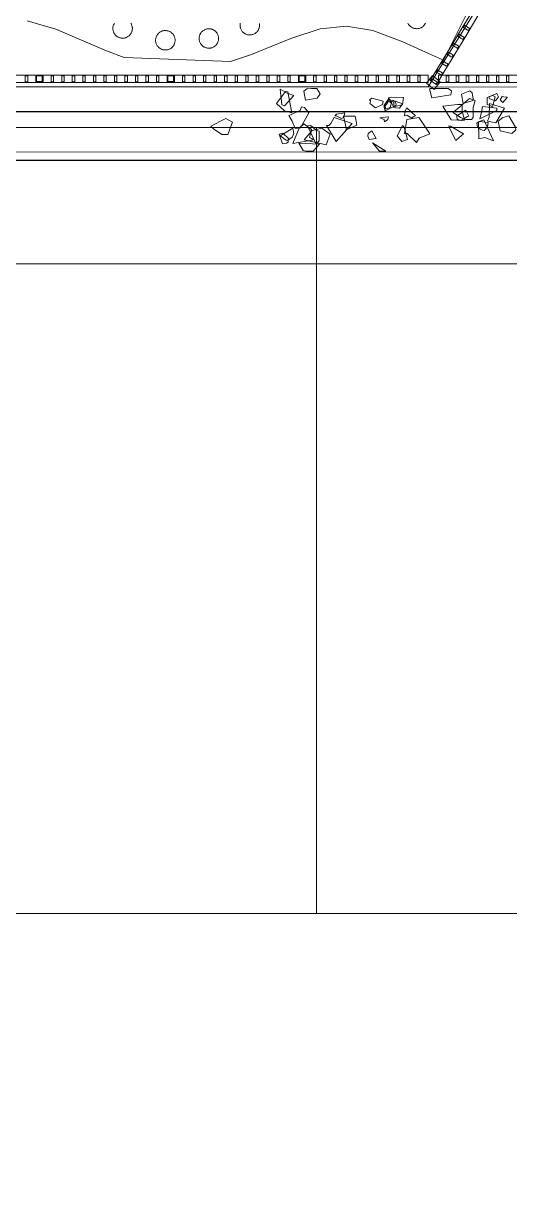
# Model space of a CAD drawing. Header units: millimetres. Extents: x -31757 to 121236, y -27283 to 59400.
# Drawn here: x 34753 to 40743, y -12800 to 1683 of the extents above; entities that cross this region are included whole.
import ezdxf

# ---------------------------------------------------------------- set-up
doc = ezdxf.new("R2010")
doc.units = ezdxf.units.MM
for name, color, linetype, lineweight in [('10_見えがかり', 7, 'Continuous', 13), ('30_敷地・外構', 8, 'Continuous', 9), ('90_図枠', 7, 'Continuous', 25)]:
    doc.layers.add(name, color=color, linetype=linetype, lineweight=lineweight)

msp = doc.modelspace()

# ---------------------------------------------------------------- linework, layer by layer
at = {"layer": '10_見えがかり'}
for points in [[(41397, 3568), (39742, 902), (21851, 903), (25246, 903), (25245, 2955)], [(40383, 1825), (40203, 1528), (40113, 1379), (40023, 1231), (39933, 1082), (39843, 933), (39830, 941), (39824, 945), (39798, 961), (39791, 965), (39785, 968), (39779, 972), (39766, 980), (39946, 1277), (40036, 1426), (40126, 1575), (40396, 2020)], [(40383, 1825), (40203, 1528), (40113, 1379), (40023, 1231), (39933, 1082), (39843, 933), (39830, 941), (39824, 945), (39798, 961), (39791, 965), (39785, 968), (39779, 972), (39766, 980), (39946, 1277), (40036, 1426), (40126, 1575), (40396, 2020)], [(40188, 1626), (40182, 1629), (40177, 1632), (40172, 1635), (40173, 1637), (40174, 1640), (40176, 1642), (40177, 1644), (40179, 1648), (40181, 1650), (40182, 1652), (40183, 1655), (40185, 1657), (40186, 1659), (40187, 1661), (40193, 1658), (40198, 1654), (40203, 1651), (40209, 1648), (40219, 1642), (40225, 1638), (40230, 1635), (40235, 1632), (40241, 1629), (40251, 1622), (40250, 1620), (40249, 1618), (40248, 1616), (40246, 1614), (40244, 1609), (40242, 1607), (40241, 1605), (40240, 1603), (40238, 1601), (40237, 1599), (40236, 1596), (40225, 1603), (40209, 1613), (40204, 1616), (40198, 1619), (40188, 1626)], [(40116, 1519), (40110, 1522), (40105, 1525), (40106, 1528), (40108, 1530), (40109, 1532), (40110, 1534), (40113, 1538), (40114, 1540), (40116, 1543), (40117, 1545), (40118, 1547), (40119, 1549), (40121, 1551), (40126, 1548), (40131, 1545), (40137, 1541), (40142, 1538), (40147, 1535), (40153, 1532), (40158, 1528), (40163, 1525), (40169, 1522), (40174, 1519), (40179, 1515), (40185, 1512), (40184, 1510), (40182, 1508), (40180, 1504), (40178, 1502), (40176, 1497), (40174, 1495), (40173, 1493), (40172, 1491), (40171, 1489), (40169, 1487), (40164, 1490), (40148, 1500), (40143, 1503), (40132, 1509), (40127, 1513), (40116, 1519)], [(39983, 1299), (39977, 1303), (39972, 1306), (39973, 1308), (39975, 1310), (39976, 1312), (39978, 1316), (39980, 1319), (39981, 1321), (39982, 1323), (39985, 1327), (39986, 1329), (39988, 1331), (39993, 1328), (39998, 1325), (40004, 1322), (40009, 1318), (40020, 1312), (40025, 1309), (40036, 1302), (40041, 1299), (40046, 1296), (40052, 1293), (40050, 1290), (40049, 1288), (40046, 1284), (40045, 1282), (40043, 1278), (40041, 1275), (40039, 1271), (40037, 1269), (40036, 1267), (40025, 1273), (40015, 1280), (40009, 1283), (39999, 1290), (39993, 1293), (39983, 1299)], [(40049, 1409), (40044, 1412), (40039, 1416), (40040, 1418), (40041, 1420), (40042, 1422), (40044, 1424), (40046, 1428), (40048, 1431), (40049, 1433), (40052, 1437), (40053, 1439), (40054, 1441), (40059, 1438), (40065, 1435), (40075, 1428), (40081, 1425), (40086, 1422), (40092, 1419), (40097, 1415), (40102, 1412), (40108, 1409), (40113, 1406), (40118, 1402), (40117, 1400), (40116, 1398), (40113, 1394), (40112, 1392), (40110, 1390), (40109, 1387), (40108, 1385), (40107, 1383), (40105, 1381), (40104, 1379), (40103, 1377), (40092, 1383), (40081, 1390), (40076, 1393), (40065, 1399), (40060, 1403), (40049, 1409)], [(39921, 1186), (39905, 1196), (39907, 1198), (39908, 1200), (39911, 1204), (39912, 1207), (39913, 1209), (39914, 1211), (39916, 1213), (39917, 1215), (39918, 1217), (39920, 1219), (39921, 1222), (39926, 1218), (39932, 1215), (39937, 1212), (39942, 1209), (39948, 1205), (39953, 1202), (39958, 1199), (39964, 1196), (39969, 1192), (39974, 1189), (39980, 1186), (39985, 1183), (39984, 1181), (39982, 1178), (39981, 1176), (39980, 1174), (39979, 1172), (39977, 1170), (39976, 1168), (39975, 1166), (39972, 1161), (39971, 1159), (39970, 1157), (39959, 1163), (39943, 1173), (39937, 1176), (39927, 1183), (39921, 1186)], [(33725, 1048), (34928, 1048), (36131, 1047), (37334, 1047), (38536, 1047), (39739, 1047), (39739, 1040), (39739, 1032), (39739, 1017), (39739, 1002), (39739, 995), (39739, 987), (39739, 980), (39739, 972), (39739, 957), (38536, 957), (37334, 957), (36131, 957), (34928, 958), (33725, 958)], [(34650, 1048), (34777, 1048), (34905, 1048), (34905, 1040), (34905, 1033), (34905, 1025), (34905, 1018), (34905, 1010), (34905, 1003), (34905, 995), (34905, 988), (34905, 980), (34905, 973), (34905, 958), (34777, 958), (34650, 958)], [(34782, 1040), (34785, 1040), (34790, 1040), (34795, 1040), (34797, 1040), (34800, 1040), (34802, 1040), (34805, 1040), (34805, 1034), (34805, 1015), (34805, 1009), (34805, 1003), (34805, 996), (34805, 990), (34805, 984), (34805, 978), (34805, 971), (34805, 965), (34802, 965), (34795, 965), (34790, 965), (34785, 965), (34782, 965), (34780, 965), (34777, 965), (34775, 965), (34775, 971), (34775, 990), (34775, 996), (34775, 1003), (34775, 1009), (34775, 1015), (34775, 1021), (34775, 1034), (34775, 1040), (34777, 1040), (34780, 1040), (34782, 1040)], [(34905, 1033), (34905, 1040), (34905, 1048), (34912, 1048), (34920, 1048), (34927, 1048), (34935, 1048), (34942, 1048), (34965, 1048), (34980, 1048), (34987, 1048), (34995, 1048), (34995, 1040), (34995, 1033), (34995, 1025), (34995, 1010), (34995, 1003), (34995, 973), (34995, 958), (34987, 958), (34980, 958), (34972, 958), (34965, 958), (34950, 958), (34942, 958), (34935, 958), (34927, 958), (34920, 958), (34912, 958), (34905, 958), (34905, 965), (34905, 973), (34905, 980), (34905, 988), (34905, 995), (34905, 1010), (34905, 1025), (34905, 1033)], [(34915, 1038), (34921, 1038), (34926, 1038), (34932, 1038), (34938, 1038), (34944, 1038), (34950, 1038), (34956, 1038), (34961, 1038), (34967, 1038), (34973, 1038), (34979, 1038), (34985, 1038), (34985, 1032), (34985, 1026), (34985, 1003), (34985, 997), (34985, 985), (34985, 979), (34985, 968), (34979, 968), (34973, 968), (34967, 968), (34961, 968), (34956, 968), (34950, 968), (34944, 968), (34932, 968), (34926, 968), (34921, 968), (34915, 968), (34915, 973), (34915, 991), (34915, 997), (34915, 1003), (34915, 1008), (34915, 1014), (34915, 1020), (34915, 1026), (34915, 1038)], [(34995, 1003), (34995, 1010), (34995, 1025), (34995, 1033), (34995, 1048), (35122, 1048), (35249, 1047), (35377, 1047), (35504, 1047), (35632, 1047), (35759, 1047), (35886, 1047), (36014, 1047), (36268, 1047), (36396, 1047), (36523, 1047), (36523, 1040), (36523, 1032), (36523, 1025), (36523, 1017), (36523, 1010), (36523, 995), (36523, 987), (36523, 980), (36523, 972), (36523, 957), (36396, 957), (36268, 957), (36141, 957), (36014, 957), (35886, 958), (35504, 958), (35377, 958), (34995, 958), (34995, 965), (34995, 973), (34995, 1003)], [(35102, 1040), (35105, 1040), (35110, 1040), (35112, 1040), (35117, 1040), (35120, 1040), (35122, 1040), (35125, 1040), (35125, 1028), (35125, 1021), (35125, 1015), (35125, 1009), (35125, 1003), (35125, 990), (35125, 984), (35125, 978), (35125, 965), (35122, 965), (35120, 965), (35115, 965), (35112, 965), (35110, 965), (35107, 965), (35102, 965), (35097, 965), (35095, 965), (35095, 971), (35095, 990), (35095, 996), (35095, 1003), (35095, 1015), (35095, 1034), (35095, 1040), (35097, 1040), (35100, 1040), (35102, 1040)], [(35229, 1040), (35232, 1040), (35234, 1040), (35237, 1040), (35239, 1040), (35242, 1040), (35244, 1040), (35247, 1040), (35249, 1040), (35252, 1040), (35254, 1040), (35254, 1034), (35254, 1028), (35254, 1009), (35254, 1003), (35254, 978), (35254, 965), (35252, 965), (35249, 965), (35247, 965), (35244, 965), (35242, 965), (35239, 965), (35237, 965), (35234, 965), (35232, 965), (35229, 965), (35227, 965), (35224, 965), (35224, 971), (35224, 978), (35224, 984), (35224, 990), (35224, 1003), (35224, 1009), (35224, 1015), (35224, 1028), (35224, 1034), (35224, 1040), (35227, 1040), (35229, 1040)], [(35362, 1040), (35364, 1040), (35369, 1040), (35372, 1040), (35374, 1040), (35377, 1040), (35379, 1040), (35382, 1040), (35384, 1040), (35384, 1028), (35384, 1021), (35384, 1015), (35384, 1009), (35384, 1003), (35384, 996), (35384, 990), (35384, 984), (35384, 978), (35384, 965), (35382, 965), (35379, 965), (35377, 965), (35374, 965), (35372, 965), (35369, 965), (35364, 965), (35359, 965), (35357, 965), (35354, 965), (35354, 971), (35354, 984), (35354, 996), (35354, 1003), (35354, 1009), (35354, 1015), (35354, 1021), (35354, 1028), (35354, 1034), (35354, 1040), (35357, 1040), (35362, 1040)], [(35494, 1040), (35499, 1040), (35502, 1040), (35504, 1040), (35507, 1040), (35509, 1040), (35512, 1040), (35514, 1040), (35514, 965), (35512, 965), (35509, 965), (35507, 965), (35502, 965), (35497, 965), (35492, 965), (35487, 965), (35484, 965), (35484, 978), (35484, 984), (35484, 990), (35484, 996), (35484, 1003), (35484, 1009), (35484, 1015), (35484, 1021), (35484, 1028), (35484, 1040), (35487, 1040), (35489, 1040), (35494, 1040)], [(35622, 1040), (35624, 1040), (35627, 1040), (35629, 1040), (35632, 1040), (35634, 1040), (35637, 1040), (35639, 1040), (35642, 1040), (35644, 1040), (35644, 1034), (35644, 1028), (35644, 1021), (35644, 1015), (35644, 1009), (35644, 1003), (35644, 996), (35644, 990), (35644, 984), (35644, 978), (35644, 965), (35642, 965), (35639, 965), (35637, 965), (35634, 965), (35629, 965), (35627, 965), (35624, 965), (35622, 965), (35619, 965), (35617, 965), (35614, 965), (35614, 971), (35614, 978), (35614, 984), (35614, 990), (35614, 996), (35614, 1003), (35614, 1009), (35614, 1015), (35614, 1021), (35614, 1034), (35614, 1040), (35617, 1040), (35622, 1040)], [(35751, 1040), (35756, 1040), (35759, 1040), (35764, 1040), (35766, 1040), (35769, 1040), (35771, 1040), (35774, 1040), (35774, 1028), (35774, 1021), (35774, 1015), (35774, 996), (35774, 990), (35774, 984), (35774, 978), (35774, 971), (35774, 965), (35771, 965), (35769, 965), (35766, 965), (35764, 965), (35761, 965), (35756, 965), (35754, 965), (35751, 965), (35749, 965), (35746, 965), (35744, 965), (35744, 971), (35744, 978), (35744, 984), (35744, 990), (35744, 996), (35744, 1003), (35744, 1009), (35744, 1015), (35744, 1021), (35744, 1040), (35746, 1040), (35749, 1040), (35751, 1040)], [(35881, 1040), (35884, 1040), (35886, 1040), (35889, 1040), (35894, 1040), (35896, 1040), (35899, 1040), (35901, 1040), (35904, 1040), (35904, 1034), (35904, 1028), (35904, 996), (35904, 990), (35904, 965), (35901, 965), (35899, 965), (35894, 965), (35891, 965), (35889, 965), (35884, 965), (35881, 965), (35879, 965), (35876, 965), (35874, 965), (35874, 971), (35874, 978), (35874, 984), (35874, 990), (35874, 996), (35874, 1003), (35874, 1009), (35874, 1021), (35874, 1028), (35874, 1034), (35874, 1040), (35876, 1040), (35879, 1040), (35881, 1040)], [(36011, 1040), (36014, 1040), (36016, 1040), (36019, 1040), (36021, 1040), (36024, 1040), (36026, 1040), (36029, 1040), (36031, 1040), (36034, 1040), (36034, 1015), (36034, 1009), (36034, 1002), (36034, 965), (36031, 965), (36029, 965), (36026, 965), (36024, 965), (36021, 965), (36019, 965), (36016, 965), (36014, 965), (36011, 965), (36009, 965), (36006, 965), (36004, 965), (36004, 996), (36004, 1002), (36004, 1009), (36004, 1015), (36004, 1040), (36006, 1040), (36009, 1040), (36011, 1040)], [(36141, 1040), (36143, 1040), (36146, 1040), (36148, 1040), (36151, 1040), (36153, 1040), (36156, 1040), (36161, 1040), (36163, 1040), (36163, 1027), (36163, 1015), (36163, 1009), (36163, 1002), (36163, 996), (36163, 990), (36163, 977), (36163, 965), (36161, 965), (36158, 965), (36153, 965), (36151, 965), (36148, 965), (36146, 965), (36143, 965), (36141, 965), (36138, 965), (36136, 965), (36133, 965), (36133, 971), (36133, 977), (36133, 984), (36133, 990), (36133, 996), (36133, 1021), (36133, 1027), (36133, 1034), (36133, 1040), (36136, 1040), (36138, 1040), (36141, 1040)], [(36271, 1040), (36273, 1040), (36278, 1040), (36281, 1040), (36283, 1040), (36286, 1040), (36291, 1040), (36293, 1040), (36293, 1021), (36293, 1015), (36293, 1009), (36293, 1002), (36293, 996), (36293, 990), (36293, 965), (36291, 965), (36288, 965), (36286, 965), (36283, 965), (36281, 965), (36278, 965), (36276, 965), (36273, 965), (36271, 965), (36268, 965), (36266, 965), (36263, 965), (36263, 971), (36263, 996), (36263, 1002), (36263, 1009), (36263, 1015), (36263, 1027), (36263, 1034), (36263, 1040), (36266, 1040), (36271, 1040)], [(36398, 1040), (36401, 1040), (36403, 1040), (36406, 1040), (36408, 1040), (36411, 1040), (36413, 1040), (36416, 1040), (36421, 1040), (36423, 1040), (36423, 1034), (36423, 1027), (36423, 1021), (36423, 1015), (36423, 1009), (36423, 1002), (36423, 996), (36423, 984), (36423, 977), (36423, 965), (36421, 965), (36418, 965), (36416, 965), (36413, 965), (36411, 965), (36408, 965), (36406, 965), (36403, 965), (36401, 965), (36398, 965), (36396, 965), (36393, 965), (36393, 971), (36393, 977), (36393, 984), (36393, 1009), (36393, 1015), (36393, 1021), (36393, 1027), (36393, 1034), (36393, 1040), (36396, 1040), (36398, 1040)], [(36523, 1040), (36523, 1047), (36530, 1047), (36538, 1047), (36545, 1047), (36553, 1047), (36560, 1047), (36575, 1047), (36583, 1047), (36590, 1047), (36598, 1047), (36605, 1047), (36613, 1047), (36613, 1040), (36613, 1032), (36613, 1025), (36613, 1017), (36613, 1002), (36613, 995), (36613, 987), (36613, 980), (36613, 972), (36613, 957), (36605, 957), (36598, 957), (36590, 957), (36583, 957), (36575, 957), (36545, 957), (36538, 957), (36530, 957), (36523, 957), (36523, 965), (36523, 972), (36523, 980), (36523, 987), (36523, 1002), (36523, 1017), (36523, 1025), (36523, 1040)], [(36533, 1026), (36533, 1032), (36533, 1037), (36539, 1037), (36545, 1037), (36556, 1037), (36562, 1037), (36568, 1037), (36574, 1037), (36580, 1037), (36591, 1037), (36597, 1037), (36603, 1037), (36603, 1032), (36603, 1026), (36603, 1020), (36603, 1008), (36603, 1002), (36603, 997), (36603, 991), (36603, 979), (36603, 967), (36597, 967), (36591, 967), (36585, 967), (36580, 967), (36574, 967), (36562, 967), (36556, 967), (36550, 967), (36545, 967), (36539, 967), (36533, 967), (36533, 979), (36533, 985), (36533, 997), (36533, 1008), (36533, 1014), (36533, 1020), (36533, 1026)], [(36613, 1002), (36613, 1010), (36613, 1017), (36613, 1032), (36613, 1040), (36613, 1047), (36740, 1047), (36868, 1047), (37250, 1047), (37377, 1047), (37504, 1047), (37632, 1047), (37759, 1047), (37886, 1047), (38014, 1047), (38141, 1047), (38141, 1025), (38141, 1017), (38141, 1010), (38141, 1002), (38141, 995), (38141, 987), (38141, 980), (38141, 957), (37886, 957), (37759, 957), (37377, 957), (37250, 957), (37122, 957), (36995, 957), (36740, 957), (36613, 957), (36613, 965), (36613, 972), (36613, 987), (36613, 995), (36613, 1002)], [(36718, 1040), (36720, 1040), (36723, 1040), (36725, 1040), (36728, 1040), (36730, 1040), (36733, 1040), (36735, 1040), (36740, 1040), (36743, 1040), (36743, 1034), (36743, 1027), (36743, 1021), (36743, 1015), (36743, 1002), (36743, 996), (36743, 990), (36743, 977), (36743, 965), (36740, 965), (36738, 965), (36735, 965), (36733, 965), (36730, 965), (36728, 965), (36725, 965), (36723, 965), (36720, 965), (36715, 965), (36713, 965), (36713, 971), (36713, 977), (36713, 996), (36713, 1002), (36713, 1009), (36713, 1027), (36713, 1034), (36713, 1040), (36715, 1040), (36718, 1040)], [(36850, 1040), (36853, 1040), (36855, 1040), (36858, 1040), (36860, 1040), (36863, 1040), (36865, 1040), (36868, 1040), (36870, 1040), (36873, 1040), (36873, 1021), (36873, 1015), (36873, 1009), (36873, 996), (36873, 990), (36873, 984), (36873, 965), (36870, 965), (36868, 965), (36865, 965), (36863, 965), (36860, 965), (36855, 965), (36853, 965), (36850, 965), (36845, 965), (36843, 965), (36843, 971), (36843, 977), (36843, 984), (36843, 990), (36843, 996), (36843, 1002), (36843, 1009), (36843, 1015), (36843, 1021), (36843, 1027), (36843, 1034), (36843, 1040), (36845, 1040), (36848, 1040), (36850, 1040)], [(36980, 1040), (36985, 1040), (36987, 1040), (36992, 1040), (36995, 1040), (36997, 1040), (37000, 1040), (37002, 1040), (37002, 1034), (37002, 1027), (37002, 1015), (37002, 1009), (37002, 1002), (37002, 996), (37002, 990), (37002, 965), (37000, 965), (36997, 965), (36995, 965), (36992, 965), (36990, 965), (36985, 965), (36982, 965), (36980, 965), (36977, 965), (36975, 965), (36972, 965), (36972, 971), (36972, 977), (36972, 984), (36972, 990), (36972, 1015), (36972, 1021), (36972, 1027), (36972, 1034), (36972, 1040), (36975, 1040), (36977, 1040), (36980, 1040)], [(37110, 1040), (37112, 1040), (37117, 1040), (37120, 1040), (37122, 1040), (37125, 1040), (37127, 1040), (37130, 1040), (37132, 1040), (37132, 1021), (37132, 1015), (37132, 1009), (37132, 1002), (37132, 996), (37132, 990), (37132, 984), (37132, 965), (37130, 965), (37125, 965), (37122, 965), (37117, 965), (37112, 965), (37107, 965), (37105, 965), (37102, 965), (37102, 971), (37102, 977), (37102, 984), (37102, 996), (37102, 1002), (37102, 1009), (37102, 1015), (37102, 1021), (37102, 1034), (37102, 1040), (37105, 1040), (37107, 1040), (37110, 1040)], [(37240, 1040), (37242, 1040), (37245, 1040), (37247, 1040), (37250, 1040), (37252, 1040), (37255, 1040), (37257, 1040), (37260, 1040), (37262, 1040), (37262, 1021), (37262, 1015), (37262, 1009), (37262, 1002), (37262, 996), (37262, 990), (37262, 965), (37260, 965), (37255, 965), (37252, 965), (37247, 965), (37245, 965), (37242, 965), (37237, 965), (37235, 965), (37232, 965), (37232, 971), (37232, 977), (37232, 984), (37232, 996), (37232, 1002), (37232, 1009), (37232, 1015), (37232, 1021), (37232, 1034), (37232, 1040), (37235, 1040), (37237, 1040), (37240, 1040)], [(37370, 1040), (37375, 1040), (37380, 1040), (37385, 1040), (37387, 1040), (37390, 1040), (37392, 1040), (37392, 1034), (37392, 1027), (37392, 1021), (37392, 1015), (37392, 1002), (37392, 996), (37392, 990), (37392, 984), (37392, 977), (37392, 965), (37390, 965), (37387, 965), (37382, 965), (37377, 965), (37375, 965), (37370, 965), (37365, 965), (37362, 965), (37362, 984), (37362, 990), (37362, 996), (37362, 1002), (37362, 1009), (37362, 1015), (37362, 1040), (37365, 1040), (37370, 1040)], [(37499, 1040), (37502, 1040), (37504, 1040), (37509, 1040), (37512, 1040), (37514, 1040), (37517, 1040), (37519, 1040), (37522, 1040), (37522, 1034), (37522, 1027), (37522, 1009), (37522, 1002), (37522, 996), (37522, 990), (37522, 984), (37522, 977), (37522, 965), (37519, 965), (37517, 965), (37514, 965), (37512, 965), (37507, 965), (37504, 965), (37499, 965), (37497, 965), (37494, 965), (37492, 965), (37492, 1002), (37492, 1009), (37492, 1040), (37494, 1040), (37497, 1040), (37499, 1040)], [(37629, 1040), (37632, 1040), (37634, 1040), (37637, 1040), (37639, 1040), (37642, 1040), (37644, 1040), (37649, 1040), (37652, 1040), (37652, 1034), (37652, 1021), (37652, 1009), (37652, 1002), (37652, 996), (37652, 990), (37652, 984), (37652, 971), (37652, 965), (37649, 965), (37644, 965), (37642, 965), (37639, 965), (37637, 965), (37632, 965), (37629, 965), (37627, 965), (37624, 965), (37622, 965), (37622, 990), (37622, 996), (37622, 1002), (37622, 1009), (37622, 1015), (37622, 1021), (37622, 1027), (37622, 1040), (37624, 1040), (37629, 1040)], [(37759, 1040), (37762, 1040), (37764, 1040), (37767, 1040), (37769, 1040), (37772, 1040), (37774, 1040), (37779, 1040), (37782, 1040), (37782, 1009), (37782, 1002), (37782, 996), (37782, 990), (37782, 965), (37779, 965), (37772, 965), (37769, 965), (37767, 965), (37762, 965), (37759, 965), (37757, 965), (37754, 965), (37752, 965), (37752, 977), (37752, 984), (37752, 996), (37752, 1002), (37752, 1027), (37752, 1034), (37752, 1040), (37754, 1040), (37757, 1040), (37759, 1040)], [(37889, 1040), (37891, 1040), (37894, 1040), (37896, 1040), (37899, 1040), (37901, 1040), (37904, 1040), (37909, 1040), (37911, 1040), (37911, 1027), (37911, 1021), (37911, 1009), (37911, 1002), (37911, 977), (37911, 971), (37911, 965), (37909, 965), (37906, 965), (37904, 965), (37899, 965), (37896, 965), (37894, 965), (37891, 965), (37889, 965), (37886, 965), (37884, 965), (37881, 965), (37881, 977), (37881, 990), (37881, 996), (37881, 1009), (37881, 1015), (37881, 1021), (37881, 1027), (37881, 1034), (37881, 1040), (37884, 1040), (37886, 1040), (37889, 1040)], [(38019, 1040), (38021, 1040), (38024, 1040), (38026, 1040), (38029, 1040), (38034, 1040), (38036, 1040), (38039, 1040), (38041, 1040), (38041, 1009), (38041, 1002), (38041, 965), (38039, 965), (38036, 965), (38034, 965), (38031, 965), (38026, 965), (38021, 965), (38019, 965), (38014, 965), (38011, 965), (38011, 971), (38011, 984), (38011, 990), (38011, 1002), (38011, 1015), (38011, 1021), (38011, 1027), (38011, 1034), (38011, 1040), (38014, 1040), (38016, 1040), (38019, 1040)], [(38141, 1032), (38141, 1047), (38149, 1047), (38156, 1047), (38164, 1047), (38171, 1047), (38179, 1047), (38194, 1047), (38201, 1047), (38209, 1047), (38216, 1047), (38224, 1047), (38231, 1047), (38231, 1040), (38231, 1032), (38231, 1025), (38231, 1017), (38231, 1010), (38231, 1002), (38231, 995), (38231, 987), (38231, 980), (38231, 972), (38231, 957), (38224, 957), (38216, 957), (38209, 957), (38201, 957), (38194, 957), (38186, 957), (38179, 957), (38171, 957), (38164, 957), (38156, 957), (38149, 957), (38141, 957), (38141, 972), (38141, 980), (38141, 1010), (38141, 1017), (38141, 1025), (38141, 1032)], [(38151, 1026), (38151, 1032), (38151, 1037), (38157, 1037), (38169, 1037), (38174, 1037), (38186, 1037), (38192, 1037), (38204, 1037), (38215, 1037), (38221, 1037), (38221, 1026), (38221, 1020), (38221, 1008), (38221, 997), (38221, 991), (38221, 985), (38221, 979), (38221, 967), (38215, 967), (38209, 967), (38198, 967), (38186, 967), (38180, 967), (38174, 967), (38169, 967), (38163, 967), (38157, 967), (38151, 967), (38151, 973), (38151, 979), (38151, 985), (38151, 997), (38151, 1002), (38151, 1008), (38151, 1014), (38151, 1020), (38151, 1026)], [(38231, 987), (38231, 995), (38231, 1002), (38231, 1010), (38231, 1017), (38231, 1025), (38231, 1032), (38231, 1040), (38231, 1047), (38357, 1047), (38482, 1047), (38608, 1047), (38734, 1047), (38985, 1047), (39111, 1047), (39237, 1047), (39362, 1047), (39488, 1047), (39614, 1047), (39739, 1047), (39739, 1040), (39739, 1032), (39739, 1017), (39739, 1010), (39739, 1002), (39739, 995), (39739, 987), (39739, 972), (39739, 957), (39614, 957), (39488, 957), (39362, 957), (39237, 957), (39111, 957), (38985, 957), (38860, 957), (38734, 957), (38608, 957), (38482, 957), (38357, 957), (38231, 957), (38231, 965), (38231, 972), (38231, 980), (38231, 987)], [(38337, 1040), (38339, 1040), (38342, 1040), (38344, 1040), (38347, 1040), (38349, 1040), (38352, 1040), (38354, 1040), (38357, 1040), (38359, 1040), (38359, 1034), (38359, 1027), (38359, 1015), (38359, 1009), (38359, 1002), (38359, 996), (38359, 990), (38359, 984), (38359, 977), (38359, 971), (38359, 965), (38357, 965), (38354, 965), (38352, 965), (38349, 965), (38347, 965), (38344, 965), (38342, 965), (38339, 965), (38337, 965), (38334, 965), (38332, 965), (38329, 965), (38329, 971), (38329, 977), (38329, 984), (38329, 990), (38329, 996), (38329, 1002), (38329, 1009), (38329, 1015), (38329, 1021), (38329, 1027), (38329, 1034), (38329, 1040), (38332, 1040), (38334, 1040), (38337, 1040)], [(38462, 1040), (38465, 1040), (38467, 1040), (38470, 1040), (38472, 1040), (38477, 1040), (38482, 1040), (38485, 1040), (38487, 1040), (38487, 1034), (38487, 1027), (38487, 1021), (38487, 1009), (38487, 990), (38487, 984), (38487, 977), (38487, 965), (38485, 965), (38482, 965), (38477, 965), (38475, 965), (38472, 965), (38470, 965), (38467, 965), (38465, 965), (38462, 965), (38460, 965), (38457, 965), (38457, 984), (38457, 990), (38457, 996), (38457, 1002), (38457, 1009), (38457, 1015), (38457, 1021), (38457, 1040), (38460, 1040), (38462, 1040)], [(38591, 1040), (38596, 1040), (38601, 1040), (38606, 1040), (38608, 1040), (38611, 1040), (38613, 1040), (38616, 1040), (38616, 1034), (38616, 1027), (38616, 1021), (38616, 1015), (38616, 1009), (38616, 1002), (38616, 996), (38616, 990), (38616, 984), (38616, 977), (38616, 965), (38613, 965), (38611, 965), (38608, 965), (38606, 965), (38601, 965), (38596, 965), (38593, 965), (38591, 965), (38588, 965), (38586, 965), (38586, 971), (38586, 990), (38586, 996), (38586, 1002), (38586, 1009), (38586, 1015), (38586, 1021), (38586, 1034), (38586, 1040), (38588, 1040), (38591, 1040)], [(38721, 1040), (38724, 1040), (38726, 1040), (38731, 1040), (38734, 1040), (38736, 1040), (38739, 1040), (38741, 1040), (38744, 1040), (38744, 1034), (38744, 1027), (38744, 1021), (38744, 1015), (38744, 1009), (38744, 1002), (38744, 996), (38744, 990), (38744, 984), (38744, 977), (38744, 965), (38741, 965), (38736, 965), (38734, 965), (38731, 965), (38726, 965), (38721, 965), (38719, 965), (38716, 965), (38714, 965), (38714, 990), (38714, 996), (38714, 1002), (38714, 1009), (38714, 1015), (38714, 1021), (38714, 1040), (38716, 1040), (38719, 1040), (38721, 1040)], [(38850, 1040), (38852, 1040), (38857, 1040), (38862, 1040), (38865, 1040), (38867, 1040), (38870, 1040), (38872, 1040), (38872, 1034), (38872, 1021), (38872, 1015), (38872, 1009), (38872, 1002), (38872, 996), (38872, 990), (38872, 984), (38872, 971), (38872, 965), (38870, 965), (38867, 965), (38865, 965), (38862, 965), (38857, 965), (38852, 965), (38850, 965), (38847, 965), (38845, 965), (38842, 965), (38842, 971), (38842, 984), (38842, 990), (38842, 996), (38842, 1002), (38842, 1009), (38842, 1015), (38842, 1021), (38842, 1027), (38842, 1034), (38842, 1040), (38845, 1040), (38847, 1040), (38850, 1040)], [(38978, 1040), (38980, 1040), (38983, 1040), (38985, 1040), (38988, 1040), (38990, 1040), (38993, 1040), (38995, 1040), (38998, 1040), (39000, 1040), (39000, 1009), (39000, 1002), (39000, 965), (38998, 965), (38995, 965), (38993, 965), (38990, 965), (38988, 965), (38983, 965), (38978, 965), (38973, 965), (38970, 965), (38970, 971), (38970, 990), (38970, 996), (38970, 1002), (38970, 1009), (38970, 1015), (38970, 1021), (38970, 1027), (38970, 1034), (38970, 1040), (38973, 1040), (38975, 1040), (38978, 1040)], [(39106, 1040), (39108, 1040), (39111, 1040), (39113, 1040), (39116, 1040), (39118, 1040), (39121, 1040), (39123, 1040), (39126, 1040), (39128, 1040), (39128, 1034), (39128, 1027), (39128, 1021), (39128, 1015), (39128, 1009), (39128, 1002), (39128, 996), (39128, 990), (39128, 984), (39128, 977), (39128, 971), (39128, 965), (39126, 965), (39123, 965), (39121, 965), (39118, 965), (39116, 965), (39113, 965), (39108, 965), (39103, 965), (39101, 965), (39098, 965), (39098, 971), (39098, 990), (39098, 996), (39098, 1002), (39098, 1009), (39098, 1015), (39098, 1027), (39098, 1034), (39098, 1040), (39101, 1040), (39103, 1040), (39106, 1040)], [(39232, 1040), (39234, 1040), (39237, 1040), (39242, 1040), (39244, 1040), (39247, 1040), (39249, 1040), (39252, 1040), (39254, 1040), (39257, 1040), (39257, 1034), (39257, 1027), (39257, 1021), (39257, 1015), (39257, 1002), (39257, 990), (39257, 984), (39257, 977), (39257, 965), (39254, 965), (39252, 965), (39249, 965), (39247, 965), (39244, 965), (39242, 965), (39239, 965), (39234, 965), (39232, 965), (39229, 965), (39227, 965), (39227, 971), (39227, 977), (39227, 996), (39227, 1002), (39227, 1009), (39227, 1015), (39227, 1027), (39227, 1034), (39227, 1040), (39229, 1040), (39232, 1040)], [(39362, 1040), (39365, 1040), (39367, 1040), (39370, 1040), (39372, 1040), (39375, 1040), (39377, 1040), (39380, 1040), (39382, 1040), (39385, 1040), (39385, 1034), (39385, 1027), (39385, 1021), (39385, 1015), (39385, 1009), (39385, 1002), (39385, 996), (39385, 990), (39385, 984), (39385, 977), (39385, 965), (39382, 965), (39377, 965), (39375, 965), (39372, 965), (39370, 965), (39365, 965), (39360, 965), (39357, 965), (39355, 965), (39355, 971), (39355, 984), (39355, 990), (39355, 996), (39355, 1002), (39355, 1009), (39355, 1015), (39355, 1021), (39355, 1027), (39355, 1040), (39357, 1040), (39362, 1040)], [(39490, 1040), (39493, 1040), (39495, 1040), (39498, 1040), (39500, 1040), (39503, 1040), (39505, 1040), (39508, 1040), (39510, 1040), (39513, 1040), (39513, 1034), (39513, 1021), (39513, 1015), (39513, 1009), (39513, 996), (39513, 984), (39513, 977), (39513, 971), (39513, 965), (39510, 965), (39508, 965), (39505, 965), (39503, 965), (39500, 965), (39498, 965), (39495, 965), (39493, 965), (39490, 965), (39488, 965), (39485, 965), (39483, 965), (39483, 971), (39483, 977), (39483, 984), (39483, 996), (39483, 1009), (39483, 1015), (39483, 1021), (39483, 1034), (39483, 1040), (39485, 1040), (39488, 1040), (39490, 1040)], [(39619, 1040), (39621, 1040), (39624, 1040), (39626, 1040), (39629, 1040), (39631, 1040), (39634, 1040), (39636, 1040), (39639, 1040), (39641, 1040), (39641, 1034), (39641, 1027), (39641, 1021), (39641, 1015), (39641, 1009), (39641, 1002), (39641, 996), (39641, 990), (39641, 984), (39641, 977), (39641, 965), (39639, 965), (39636, 965), (39634, 965), (39631, 965), (39629, 965), (39626, 965), (39621, 965), (39619, 965), (39616, 965), (39614, 965), (39611, 965), (39611, 977), (39611, 984), (39611, 996), (39611, 1002), (39611, 1009), (39611, 1015), (39611, 1021), (39611, 1027), (39611, 1040), (39614, 1040), (39616, 1040), (39619, 1040)], [(39795, 1041), (39889, 966), (39814, 872), (39720, 947), (39795, 1041)], [(39855, 1076), (39849, 1080), (39844, 1083), (39839, 1086), (39840, 1088), (39841, 1090), (39844, 1095), (39845, 1097), (39848, 1101), (39849, 1103), (39852, 1107), (39853, 1110), (39854, 1112), (39860, 1108), (39865, 1105), (39886, 1092), (39892, 1089), (39897, 1086), (39902, 1083), (39908, 1079), (39913, 1076), (39918, 1073), (39917, 1071), (39916, 1069), (39913, 1064), (39912, 1062), (39911, 1060), (39909, 1058), (39908, 1056), (39907, 1054), (39906, 1051), (39904, 1049), (39903, 1047), (39892, 1054), (39876, 1063), (39871, 1067), (39855, 1076)], [(39869, 987), (39869, 995), (39869, 1010), (39869, 1017), (39869, 1025), (39869, 1032), (39869, 1040), (39869, 1047), (40011, 1047), (40295, 1047), (40578, 1047), (40720, 1047), (40862, 1047)], [(39869, 987), (39869, 995), (39869, 1002), (39869, 1010), (39869, 1017), (39869, 1025), (39869, 1032), (39869, 1040), (39869, 1047), (42887, 1047), (45905, 1047), (48924, 1047), (51942, 1047), (54960, 1046)], [(39971, 1040), (39973, 1040), (39978, 1040), (39981, 1040), (39983, 1040), (39986, 1040), (39991, 1040), (39993, 1040), (39993, 1015), (39993, 1008), (39993, 1002), (39993, 996), (39993, 990), (39993, 983), (39993, 965), (39991, 965), (39988, 965), (39986, 965), (39983, 965), (39981, 965), (39978, 965), (39976, 965), (39971, 965), (39966, 965), (39963, 965), (39963, 971), (39963, 977), (39963, 983), (39963, 990), (39963, 996), (39963, 1002), (39963, 1008), (39963, 1015), (39963, 1027), (39963, 1033), (39963, 1040), (39966, 1040), (39968, 1040), (39971, 1040)], [(40092, 1040), (40094, 1040), (40097, 1040), (40102, 1040), (40104, 1040), (40107, 1040), (40109, 1040), (40112, 1040), (40114, 1040), (40117, 1040), (40117, 1015), (40117, 1008), (40117, 1002), (40117, 996), (40117, 990), (40117, 983), (40117, 977), (40117, 965), (40114, 965), (40112, 965), (40109, 965), (40107, 965), (40104, 965), (40099, 965), (40097, 965), (40094, 965), (40089, 965), (40087, 965), (40087, 971), (40087, 977), (40087, 996), (40087, 1002), (40087, 1027), (40087, 1033), (40087, 1040), (40089, 1040), (40092, 1040)], [(40218, 1040), (40220, 1040), (40225, 1040), (40228, 1040), (40230, 1040), (40233, 1040), (40238, 1040), (40240, 1040), (40240, 1033), (40240, 1027), (40240, 1021), (40240, 1015), (40240, 1008), (40240, 1002), (40240, 990), (40240, 983), (40240, 977), (40240, 965), (40238, 965), (40235, 965), (40230, 965), (40228, 965), (40225, 965), (40223, 965), (40220, 965), (40218, 965), (40215, 965), (40213, 965), (40210, 965), (40210, 983), (40210, 990), (40210, 996), (40210, 1002), (40210, 1027), (40210, 1033), (40210, 1040), (40213, 1040), (40215, 1040), (40218, 1040)], [(40342, 1040), (40347, 1040), (40349, 1040), (40354, 1040), (40357, 1040), (40359, 1040), (40362, 1040), (40364, 1040), (40364, 1033), (40364, 1021), (40364, 1015), (40364, 1008), (40364, 1002), (40364, 996), (40364, 983), (40364, 971), (40364, 965), (40362, 965), (40359, 965), (40357, 965), (40354, 965), (40352, 965), (40349, 965), (40347, 965), (40344, 965), (40342, 965), (40337, 965), (40334, 965), (40334, 971), (40334, 977), (40334, 983), (40334, 990), (40334, 996), (40334, 1008), (40334, 1015), (40334, 1021), (40334, 1040), (40337, 1040), (40342, 1040)], [(40465, 1040), (40468, 1040), (40470, 1040), (40473, 1040), (40475, 1040), (40478, 1040), (40480, 1040), (40485, 1040), (40488, 1040), (40488, 1033), (40488, 1027), (40488, 1021), (40488, 1015), (40488, 1008), (40488, 983), (40488, 977), (40488, 965), (40485, 965), (40483, 965), (40480, 965), (40478, 965), (40473, 965), (40468, 965), (40465, 965), (40463, 965), (40460, 965), (40458, 965), (40458, 977), (40458, 983), (40458, 1002), (40458, 1008), (40458, 1015), (40458, 1021), (40458, 1040), (40460, 1040), (40465, 1040)], [(40589, 1040), (40592, 1040), (40594, 1040), (40597, 1040), (40599, 1040), (40602, 1040), (40604, 1040), (40607, 1040), (40609, 1040), (40612, 1040), (40612, 1033), (40612, 1027), (40612, 1021), (40612, 1015), (40612, 1008), (40612, 1002), (40612, 996), (40612, 990), (40612, 983), (40612, 965), (40609, 965), (40607, 965), (40604, 965), (40602, 965), (40599, 965), (40597, 965), (40592, 965), (40589, 965), (40587, 965), (40584, 965), (40582, 965), (40582, 977), (40582, 983), (40582, 1002), (40582, 1015), (40582, 1021), (40582, 1033), (40582, 1040), (40584, 1040), (40589, 1040)], [(40713, 1040), (40715, 1040), (40718, 1040), (40720, 1040), (40723, 1040), (40725, 1040), (40730, 1040), (40733, 1040), (40735, 1040), (40735, 1033), (40735, 1027), (40735, 1021), (40735, 1015), (40735, 1008), (40735, 1002), (40735, 996), (40735, 990), (40735, 983), (40735, 971), (40735, 965), (40733, 965), (40730, 965), (40728, 965), (40725, 965), (40723, 965), (40720, 965), (40718, 965), (40715, 965), (40713, 965), (40710, 965), (40708, 965), (40705, 965), (40705, 971), (40705, 983), (40705, 990), (40705, 996), (40705, 1002), (40705, 1008), (40705, 1015), (40705, 1027), (40705, 1040), (40708, 1040), (40710, 1040), (40713, 1040)], [(76236, 900), (76236, 100), (25245, 103), (25245, 903), (76236, 900)], [(38002, 827), (38083, 797), (37970, 669), (37937, 682), (37917, 873), (38002, 827)], [(38210, 849), (38247, 877), (38303, 882), (38370, 882), (38410, 817), (38372, 762), (38228, 741), (38210, 849)], [(39757, 877), (39764, 882), (39988, 882), (40029, 853), (40018, 803), (39787, 768), (39757, 877)], [(39783, 970), (39778, 973), (39772, 976), (39774, 978), (39775, 980), (39776, 983), (39777, 985), (39779, 987), (39780, 989), (39783, 993), (39784, 995), (39785, 998), (39786, 1000), (39788, 1002), (39793, 999), (39798, 995), (39804, 992), (39809, 989), (39820, 982), (39825, 979), (39831, 976), (39836, 973), (39841, 969), (39852, 963), (39851, 961), (39849, 959), (39848, 957), (39847, 954), (39845, 952), (39844, 950), (39843, 948), (39842, 946), (39840, 944), (39839, 942), (39838, 939), (39836, 937), (39826, 944), (39815, 950), (39810, 953), (39804, 957), (39799, 960), (39794, 963), (39783, 970)], [(40862, 957), (40720, 957), (40578, 957), (40437, 957), (40295, 957), (40153, 957), (40011, 957), (39869, 957), (39869, 965), (39869, 972), (39869, 980), (39869, 987)], [(54960, 956), (51942, 957), (48924, 957), (45905, 957), (42887, 957), (39869, 957), (39869, 965), (39869, 972), (39869, 980), (39869, 987)], [(37984, 846), (38012, 841), (38061, 582), (37971, 607), (37872, 699), (37984, 846)], [(39018, 745), (39046, 765), (39186, 726), (39177, 687), (39092, 643), (39021, 697), (39025, 707), (39028, 731), (39018, 745)], [(39212, 627), (39215, 648), (39195, 671), (39256, 760), (39293, 722), (39272, 650), (39212, 627)], [(39200, 649), (39253, 726), (39337, 713), (39346, 689), (39342, 673), (39210, 606), (39200, 649)], [(39294, 774), (39438, 772), (39424, 680), (39347, 667), (39318, 649), (39292, 699), (39262, 721), (39253, 767), (39294, 774)], [(39385, 642), (39338, 646), (39322, 652), (39317, 693), (39318, 705), (39302, 740), (39425, 694), (39385, 642)], [(40251, 760), (40321, 735), (40294, 650), (40295, 527), (40274, 500), (40205, 500), (40137, 525), (40047, 587), (40251, 760)], [(40153, 815), (40254, 855), (40282, 829), (40296, 751), (40290, 734), (40172, 698), (40153, 815)], [(40468, 771), (40538, 797), (40567, 782), (40535, 657), (40490, 679), (40468, 685), (40466, 696), (40467, 756), (40468, 771)], [(40572, 729), (40502, 754), (40488, 782), (40585, 823), (40607, 780), (40572, 729)], [(40652, 785), (40673, 781), (40714, 776), (40712, 770), (40662, 710), (40627, 745), (40652, 785)], [(38215, 648), (38270, 584), (38169, 398), (38100, 389), (38063, 480), (38023, 549), (38162, 610), (38179, 657), (38215, 648)], [(38601, 555), (38597, 556), (38610, 566), (38713, 585), (38696, 525), (38672, 514), (38613, 540), (38590, 546), (38601, 555)], [(39455, 609), (39476, 645), (39584, 548), (39556, 533), (39541, 517), (39477, 555), (39447, 546), (39455, 609)], [(40101, 685), (40160, 684), (40158, 607), (40170, 553), (40190, 507), (40185, 489), (40024, 496), (39923, 666), (40101, 685)], [(40093, 548), (40203, 615), (40242, 540), (40227, 539), (40145, 489), (40105, 500), (40096, 497), (40093, 548)], [(40379, 510), (40392, 570), (40411, 663), (40586, 642), (40588, 613), (40379, 510)], [(40574, 461), (40470, 482), (40490, 531), (40497, 697), (40680, 642), (40574, 461)], [(37245, 515), (37327, 468), (37271, 317), (37196, 316), (37093, 385), (37063, 418), (37245, 515)], [(38151, 394), (38209, 446), (38303, 376), (38278, 279), (38322, 257), (38308, 246), (38071, 206), (38151, 394)], [(38539, 453), (38583, 527), (38804, 453), (38608, 228), (38488, 428), (38518, 427), (38539, 453)], [(38728, 397), (38697, 540), (38840, 543), (38852, 482), (38860, 433), (38731, 373), (38728, 397)], [(39243, 501), (39202, 471), (39198, 499), (39146, 520), (39252, 532), (39243, 501)], [(39483, 329), (39448, 327), (39479, 502), (39625, 526), (39637, 509), (39759, 324), (39631, 273), (39595, 217), (39483, 329)], [(40369, 475), (40478, 464), (40471, 411), (40431, 367), (40410, 368), (40382, 383), (40349, 406), (40339, 457), (40369, 475)], [(40360, 472), (40427, 496), (40545, 240), (40437, 278), (40363, 264), (40360, 472)], [(40628, 360), (40604, 482), (40662, 525), (40735, 547), (40816, 407), (40821, 372), (40772, 330), (40628, 360)], [(31991, -1277), (31991, 403), (38366, 402), (38366, -1278), (31991, -1277)], [(37947, 203), (37905, 320), (37951, 333), (38019, 268), (38016, 221), (37995, 210), (37947, 203)], [(37989, 246), (37918, 298), (38071, 394), (38083, 330), (38065, 282), (38007, 241), (37989, 246)], [(38310, 364), (38431, 394), (38533, 322), (38485, 189), (38214, 251), (38310, 364)], [(38252, 425), (38291, 429), (38321, 407), (38365, 366), (38399, 357), (38396, 240), (38361, 197), (38252, 425)], [(44741, -1278), (38366, -1278), (38366, 102), (38366, 402), (44741, 402), (44741, 102), (44741, -1278)], [(39013, 254), (38998, 295), (39000, 329), (39048, 361), (39101, 268), (39013, 254)], [(39415, 231), (39357, 298), (39423, 427), (39430, 425), (39445, 406), (39484, 254), (39415, 231)], [(39994, 423), (40017, 420), (40177, 325), (40119, 275), (40083, 241), (40007, 386), (39994, 423)], [(38233, 112), (38199, 118), (38147, 211), (38403, 198), (38324, 112), (38233, 112)], [(39053, 212), (39220, 112), (39141, 112), (39053, 212)], [(31991, -1277), (38366, -1278), (38366, -9278), (31991, -9277), (31991, -1277)], [(38366, -1278), (44741, -1278), (44740, -9278), (38366, -9278), (38366, -1278)], [(121236, -9283), (121235, -27283), (-31757, -27273), (-31756, -9273), (121236, -9283)], [(121236, -9283), (121235, -27283), (-31757, -27273), (-31756, -9273), (121236, -9283)]]:
    msp.add_lwpolyline(points, dxfattribs=at)
at = {"layer": '30_敷地・外構'}
for points in [[(76240, 56903), (76236, 900), (13245, 904), (13244, 12903), (43238, 56907), (76240, 56903)], [(40221, 1814), (39929, 1233), (39744, 1315), (39429, 1458), (39060, 1596), (38734, 1650), (38410, 1616), (38049, 1500), (37742, 1374), (37562, 1303), (37303, 1216), (35994, 1263), (35778, 1345), (35554, 1441), (35153, 1612), (34800, 1716)], [(35873, 1685), (35869, 1679), (35866, 1672), (35863, 1665), (35860, 1657), (35858, 1650), (35856, 1642), (35855, 1633), (35855, 1625), (35855, 1617), (35856, 1609), (35857, 1601), (35859, 1593), (35861, 1585), (35864, 1577), (35867, 1570), (35871, 1563), (35875, 1556), (35880, 1550), (35884, 1544), (35889, 1538), (35895, 1533), (35900, 1528), (35906, 1524), (35912, 1520), (35919, 1516), (35925, 1513), (35933, 1510), (35940, 1508), (35948, 1505), (35956, 1504), (35964, 1503), (35972, 1502), (35980, 1502), (35989, 1503), (35997, 1504), (36005, 1506), (36013, 1508), (36020, 1511), (36028, 1515), (36035, 1518), (36041, 1522), (36048, 1527), (36054, 1532), (36059, 1537), (36064, 1542), (36069, 1548)], [(36069, 1548), (36073, 1553), (36077, 1559), (36081, 1566), (36084, 1573), (36087, 1580), (36090, 1587), (36092, 1595), (36093, 1603), (36094, 1611), (36095, 1619), (36095, 1628), (36094, 1636), (36093, 1644), (36091, 1652), (36089, 1660), (36086, 1668), (36083, 1675), (36079, 1682), (36075, 1689)], [(36595, 1402), (36600, 1408), (36604, 1414), (36607, 1420), (36611, 1427), (36614, 1434), (36616, 1442), (36618, 1450), (36620, 1458), (36621, 1466), (36621, 1474), (36621, 1482), (36621, 1490), (36619, 1499), (36618, 1507), (36615, 1515), (36612, 1522), (36609, 1530), (36605, 1537), (36601, 1543), (36597, 1550), (36592, 1556), (36587, 1561), (36582, 1566), (36576, 1571), (36570, 1575), (36564, 1579), (36558, 1583), (36551, 1586), (36544, 1589), (36536, 1592), (36529, 1594), (36521, 1595), (36513, 1596), (36504, 1597), (36496, 1597), (36488, 1596), (36480, 1595), (36472, 1593), (36464, 1591), (36456, 1588), (36449, 1585), (36442, 1581), (36435, 1577), (36429, 1572), (36423, 1567), (36417, 1562), (36412, 1557), (36407, 1552), (36403, 1546), (36399, 1540), (36395, 1533), (36392, 1526), (36389, 1519), (36387, 1512), (36384, 1504), (36383, 1496), (36382, 1488), (36381, 1480), (36381, 1471), (36382, 1463), (36383, 1455), (36385, 1447), (36387, 1439), (36390, 1431), (36394, 1424), (36397, 1417), (36402, 1410), (36406, 1404), (36411, 1398), (36416, 1393), (36421, 1388), (36427, 1383), (36432, 1379), (36439, 1375), (36445, 1371), (36452, 1368), (36459, 1365), (36466, 1362), (36474, 1360), (36482, 1358), (36490, 1357), (36498, 1357), (36507, 1357), (36515, 1358), (36523, 1359), (36531, 1361), (36539, 1363), (36547, 1366), (36554, 1369), (36561, 1373), (36568, 1377), (36574, 1381), (36580, 1386), (36586, 1391), (36591, 1397), (36595, 1402)], [(37132, 1424), (37136, 1430), (37140, 1436), (37144, 1443), (37147, 1450), (37150, 1457), (37153, 1464), (37155, 1472), (37156, 1480), (37157, 1488), (37158, 1496), (37158, 1504), (37157, 1513), (37156, 1521), (37154, 1529), (37152, 1537), (37149, 1545), (37146, 1552), (37142, 1559), (37138, 1566), (37133, 1572), (37128, 1578), (37123, 1583), (37118, 1588), (37113, 1593), (37107, 1597), (37101, 1601), (37094, 1605), (37087, 1608), (37080, 1611), (37073, 1614), (37065, 1616), (37057, 1618), (37049, 1619), (37041, 1619), (37032, 1619), (37024, 1618), (37016, 1617), (37008, 1615), (37000, 1613), (36992, 1610), (36985, 1607), (36978, 1603), (36971, 1599), (36965, 1595), (36959, 1590), (36954, 1585), (36949, 1579), (36944, 1574), (36940, 1568), (36936, 1562), (36932, 1556), (36929, 1549), (36926, 1542), (36923, 1534), (36921, 1526), (36919, 1518), (36918, 1510), (36918, 1502), (36918, 1494), (36919, 1486), (36920, 1477), (36922, 1469), (36924, 1461), (36927, 1454), (36930, 1446), (36934, 1439), (36938, 1433), (36942, 1426), (36947, 1420), (36952, 1415), (36958, 1410), (36963, 1405), (36969, 1401), (36975, 1397), (36981, 1393), (36988, 1390), (36995, 1387), (37003, 1384), (37011, 1382), (37019, 1381), (37027, 1380), (37035, 1379), (37043, 1379), (37051, 1380), (37060, 1381), (37068, 1383), (37076, 1385), (37083, 1388), (37091, 1391), (37098, 1395), (37104, 1399), (37111, 1404), (37117, 1409), (37122, 1414), (37127, 1419), (37132, 1424)], [(37425, 1689), (37423, 1681), (37422, 1673), (37422, 1665), (37422, 1657), (37423, 1648), (37424, 1640), (37426, 1632), (37428, 1624), (37431, 1617), (37434, 1609), (37438, 1602), (37442, 1595), (37446, 1589), (37451, 1583), (37456, 1578), (37462, 1573), (37467, 1568), (37473, 1564), (37479, 1560), (37485, 1556), (37492, 1553), (37499, 1550), (37507, 1547), (37515, 1545), (37523, 1543), (37531, 1542), (37539, 1542), (37547, 1542), (37555, 1543), (37564, 1544), (37572, 1546), (37579, 1548), (37587, 1551), (37595, 1554), (37602, 1558), (37608, 1562), (37615, 1567), (37621, 1571), (37626, 1576), (37631, 1582), (37636, 1587)], [(37636, 1587), (37640, 1593), (37644, 1599), (37648, 1606), (37651, 1612), (37654, 1620), (37657, 1627), (37659, 1635), (37660, 1643), (37661, 1651), (37662, 1659), (37662, 1667), (37661, 1676), (37660, 1684)], [(39491, 1686), (39495, 1679), (39499, 1672), (39504, 1666), (39509, 1660), (39514, 1655), (39519, 1650), (39524, 1645), (39530, 1641), (39536, 1637), (39543, 1633), (39550, 1630), (39557, 1627), (39564, 1624), (39572, 1622), (39580, 1621), (39588, 1620), (39596, 1619), (39604, 1619), (39613, 1620), (39621, 1621), (39629, 1623), (39637, 1625), (39644, 1628), (39652, 1631), (39659, 1635), (39666, 1639), (39672, 1644), (39678, 1648), (39683, 1654), (39688, 1659), (39693, 1664)], [(39693, 1664), (39697, 1670), (39701, 1676), (39705, 1683), (39708, 1689)]]:
    msp.add_lwpolyline(points, dxfattribs=at)
at = {"layer": '90_図枠'}
for points in [[(0, 0), (84100, 0), (84100, 59400), (0, 59400)], [(600, 600), (83500, 600), (83500, 58800), (600, 58800)]]:
    msp.add_lwpolyline(points, close=True, dxfattribs=at)

doc.saveas('drawing.dxf')
